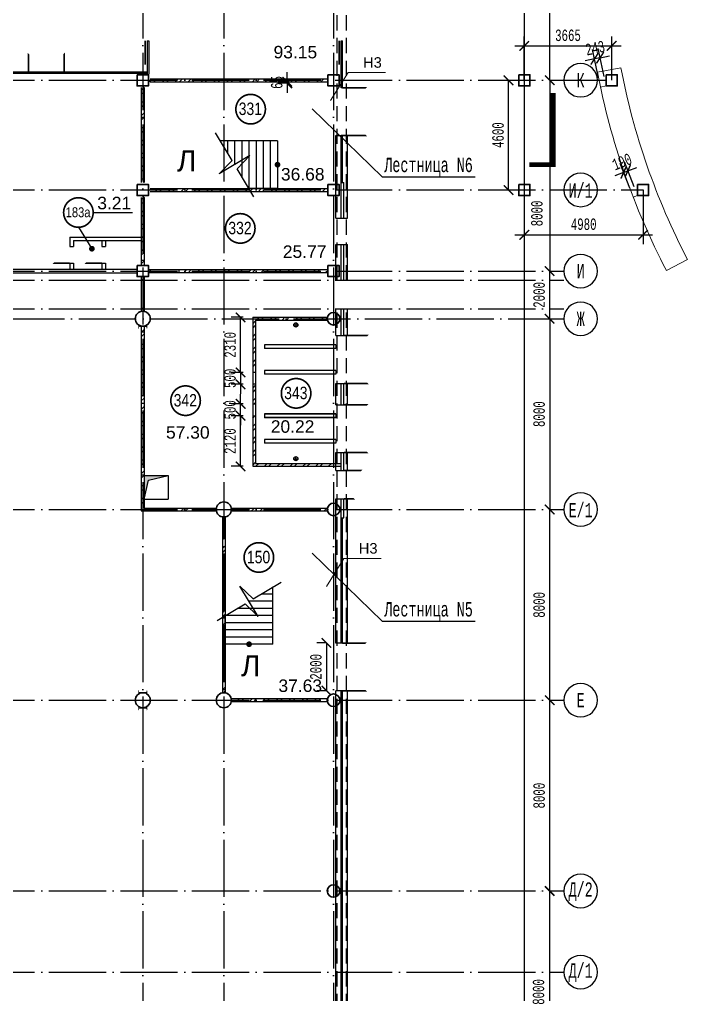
# Model space of a CAD drawing. Extents: x -4497 to 351150, y -50 to 322254.
# Drawn here: x 249601 to 277613, y 161747 to 202636 of the extents above; entities that cross this region are included whole.
import ezdxf
from ezdxf.enums import TextEntityAlignment as Align

# ---------------------------------------------------------------- set-up
doc = ezdxf.new("R2010")
doc.units = 0
doc.header["$LTSCALE"] = 100
doc.header["$PDMODE"] = 3
doc.linetypes.add('ACAD_ISO04W100', pattern=[30, 24, -3, 0, -3])
doc.linetypes.add('DASHED2', pattern=[9.525, 6.35, -3.175])
doc.layers.get('0').update_dxf_attribs({"linetype": 'CONTINUOUS'})
doc.layers.get('Defpoints').update_dxf_attribs({"linetype": 'CONTINUOUS'})
for name, color, linetype in [('axis', 40, 'CONTINUOUS'), ('brick', 12, 'CONTINUOUS'), ('COLON', 5, 'CONTINUOUS'), ('DIM', 130, 'CONTINUOUS'), ('DOORS', 8, 'CONTINUOUS'), ('DRAW', 255, 'CONTINUOUS'), ('EEE', 7, 'CONTINUOUS'), ('GKL', 5, 'CONTINUOUS'), ('Glass', 4, 'CONTINUOUS'), ('S', 2, 'CONTINUOUS'), ('SENDVICH', 2, 'CONTINUOUS'), ('TEXT', 2, 'CONTINUOUS'), ('WALL', 7, 'CONTINUOUS')]:
    doc.layers.add(name, color=color, linetype=linetype)
doc.layers.add('facade', color=250, linetype='CONTINUOUS', lineweight=0)
doc.layers.add('MONOLIT', color=7, linetype='CONTINUOUS', true_color=0x691639)
doc.styles.add('ARIEL-17.5', font='arial.ttf', dxfattribs={"height": 15})
doc.styles.add('MONOTXT1', font='monotxt1', dxfattribs={"width": 0.65, "height": 300})
doc.styles.add('ST_1', font='monotxt.shx', dxfattribs={"width": 0.65, "height": 600})
doc.styles.add('ST_2', font='monotxt.shx', dxfattribs={"width": 0.65, "height": 480})
doc.dimstyles.new('STY_DIM1', dxfattribs={"dimscale": 200, "dimtxt": 2.25, "dimasz": 2, "dimexe": 2, "dimexo": 2, "dimgap": 1, "dimtad": 1, "dimdec": 0, "dimzin": 0, "dimdsep": 46, "dimtxsty": 'ST_2', "dimblk1": 'ARCHTICK', "dimblk2": 'ARCHTICK', "dimsah": 1, "dimcen": 3, "dimclrd": 174, "dimclre": 174, "dimclrt": 174, "dimadec": 0, "dimazin": 0, "dimtfac": 1, "dimtdec": 0, "dimtix": 1, "dimtmove": 2, "dimatfit": 3, "dimldrblk": 'ARCHTICK', "dimfxl": 1, "dimtolj": 1, "dimtzin": 0, "dimarcsym": 0})
pattern_1 = [(45, (-3600, 82000), (-269.4077, 269.4077), []), (45, (-3420.4, 82000), (-269.4077, 269.4077), [])]

# ---------------------------------------------------------------- blocks, each defined once
blk = doc.blocks.new('A$C7B900E4F')
at = {"layer": 'COLON', "const_width": 20, "flags": 128}
for points in [[(248, -165), (248, -310)], [(252, -165), (248, -165)], [(248, -310), (252, -310)], [(258, -171), (263, -221)], [(258, -305), (263, -254)], [(580, -234), (276, -234)], [(580, -241), (276, -241)], [(599, -171), (594, -221)], [(599, -305), (594, -254)], [(605, -165), (608, -165)], [(608, -310), (605, -310)], [(608, -165), (608, -310)]]:
    blk.add_lwpolyline(points, dxfattribs=at)
for points in [[(258, -171, 0.388879), (252, -165)], [(252, -310, 0.388879), (258, -305)], [(263, -221, 0.388879), (276, -234)], [(276, -241, 0.388879), (263, -254)], [(594, -221, -0.388879), (580, -234)], [(580, -241, -0.388879), (594, -254)], [(599, -171, -0.388879), (605, -165)], [(605, -310, -0.388879), (599, -305)]]:
    blk.add_lwpolyline(points, format="xyb", dxfattribs=at)
blk = doc.blocks.new('_ARCHTICK')
at = {"color": 0, "linetype": 'ByBlock', "const_width": 0.15}
blk.add_lwpolyline([(-0.5, -0.5), (0.5, 0.5)], dxfattribs=at)
blk = doc.blocks.new('*D92')
at = {"layer": 'axis', "color": 174, "lineweight": -2}
for p, q in [((271433, 174087), (271433, 174087)), ((271833, 166087), (271833, 174087))]:
    blk.add_line(p, q, dxfattribs=at)
at = {"layer": 'Defpoints', "color": 0}
for p in [(271833, 174087), (271833, 174087), (271833, 166087)]:
    blk.add_point(p, dxfattribs=at)
at = {"layer": 'axis', "color": 174, "lineweight": -2, "xscale": 400, "yscale": 400, "zscale": 400}
for p, rotation in [((271833, 174087), 90), ((271833, 166087), 270)]:
    blk.add_blockref('_ARCHTICK', p, dxfattribs=dict(at, rotation=rotation))
at = {"layer": 'axis', "color": 174, "insert": (271393, 170087), "char_height": 480, "attachment_point": 5, "rotation": 90, "style": 'ST_2'}
blk.add_mtext('\\A1;8000', dxfattribs=at)
blk = doc.blocks.new('*D93')
at = {"layer": 'axis', "color": 174, "lineweight": -2}
for p, q in [((271833, 174087), (271833, 182087)), ((272233, 182087), (272233, 182087)), ((272233, 174087), (272233, 174087))]:
    blk.add_line(p, q, dxfattribs=at)
at = {"layer": 'Defpoints', "color": 0}
for p in [(271833, 182087), (271833, 182087), (271833, 174087)]:
    blk.add_point(p, dxfattribs=at)
at = {"layer": 'axis', "color": 174, "lineweight": -2, "xscale": 400, "yscale": 400, "zscale": 400}
for p, rotation in [((271833, 182087), 90), ((271833, 174087), 270)]:
    blk.add_blockref('_ARCHTICK', p, dxfattribs=dict(at, rotation=rotation))
at = {"layer": 'axis', "color": 174, "insert": (271393, 178087), "char_height": 480, "attachment_point": 5, "rotation": 90, "style": 'ST_2'}
blk.add_mtext('\\A1;8000', dxfattribs=at)
blk = doc.blocks.new('*D94')
at = {"layer": 'axis', "color": 174, "lineweight": -2}
blk.add_line((270110, 195487), (270110, 200087), dxfattribs=at)
at = {"layer": 'Defpoints', "color": 0}
for p in [(270110, 200087), (270110, 200087), (270110, 195487)]:
    blk.add_point(p, dxfattribs=at)
at = {"layer": 'axis', "color": 174, "lineweight": -2, "xscale": 400, "yscale": 400, "zscale": 400}
for p, rotation in [((270110, 200087), 90), ((270110, 195487), 270)]:
    blk.add_blockref('_ARCHTICK', p, dxfattribs=dict(at, rotation=rotation))
at = {"layer": 'axis', "color": 174, "insert": (269670, 197787), "char_height": 480, "attachment_point": 5, "rotation": 90, "style": 'ST_2'}
blk.add_mtext('\\A1;4600', dxfattribs=at)
blk = doc.blocks.new('*D95')
at = {"layer": 'axis', "color": 174, "lineweight": -2}
blk.add_line((271833, 200087), (271833, 212087), dxfattribs=at)
at = {"layer": 'Defpoints', "color": 0}
for p in [(271833, 212087), (271833, 212087), (271833, 200087)]:
    blk.add_point(p, dxfattribs=at)
at = {"layer": 'axis', "color": 174, "lineweight": -2, "xscale": 400, "yscale": 400, "zscale": 400}
for p, rotation in [((271833, 212087), 90), ((271833, 200087), 270)]:
    blk.add_blockref('_ARCHTICK', p, dxfattribs=dict(at, rotation=rotation))
at = {"layer": 'axis', "color": 174, "insert": (271393, 206087), "char_height": 480, "attachment_point": 5, "rotation": 90, "style": 'ST_2'}
blk.add_mtext('\\A1;12000', dxfattribs=at)
blk = doc.blocks.new('*D103')
at = {"layer": 'axis', "color": 174, "lineweight": -2}
blk.add_line((271833, 190087), (271833, 192087), dxfattribs=at)
at = {"layer": 'Defpoints', "color": 0}
for p in [(271833, 192087), (271833, 192087), (271833, 190087)]:
    blk.add_point(p, dxfattribs=at)
at = {"layer": 'axis', "color": 174, "lineweight": -2, "xscale": 400, "yscale": 400, "zscale": 400}
for p, rotation in [((271833, 192087), 90), ((271833, 190087), 270)]:
    blk.add_blockref('_ARCHTICK', p, dxfattribs=dict(at, rotation=rotation))
at = {"layer": 'axis', "color": 174, "insert": (271393, 191087), "char_height": 480, "attachment_point": 5, "rotation": 90, "style": 'ST_2'}
blk.add_mtext('\\A1;2000', dxfattribs=at)
blk = doc.blocks.new('*D109')
at = {"layer": 'axis', "color": 174, "lineweight": -2}
for p, q in [((271433, 166087), (271433, 166087)), ((271833, 158087), (271833, 166087))]:
    blk.add_line(p, q, dxfattribs=at)
at = {"layer": 'Defpoints', "color": 0}
for p in [(271833, 166087), (271833, 166087), (271833, 158087)]:
    blk.add_point(p, dxfattribs=at)
at = {"layer": 'axis', "color": 174, "lineweight": -2, "xscale": 400, "yscale": 400, "zscale": 400}
for p, rotation in [((271833, 166087), 90), ((271833, 158087), 270)]:
    blk.add_blockref('_ARCHTICK', p, dxfattribs=dict(at, rotation=rotation))
at = {"layer": 'axis', "color": 174, "insert": (271368, 161853), "char_height": 480, "attachment_point": 5, "rotation": 90, "style": 'ST_2'}
blk.add_mtext('\\A1;8000', dxfattribs=at)
blk = doc.blocks.new('*D110')
at = {"layer": 'axis', "color": 174, "lineweight": -2}
blk.add_line((271833, 190087), (271833, 182087), dxfattribs=at)
at = {"layer": 'Defpoints', "color": 0}
for p in [(271833, 190087), (271833, 182087), (271833, 182087)]:
    blk.add_point(p, dxfattribs=at)
at = {"layer": 'axis', "color": 174, "lineweight": -2, "xscale": 400, "yscale": 400, "zscale": 400}
for p, rotation in [((271833, 190087), 90), ((271833, 182087), 270)]:
    blk.add_blockref('_ARCHTICK', p, dxfattribs=dict(at, rotation=rotation))
at = {"layer": 'axis', "color": 174, "insert": (271393, 186087), "char_height": 480, "attachment_point": 5, "rotation": 90, "style": 'ST_2'}
blk.add_mtext('\\A1;8000', dxfattribs=at)
blk = doc.blocks.new('*D111')
at = {"layer": 'axis', "color": 174, "lineweight": -2}
blk.add_line((271833, 200087), (271833, 192087), dxfattribs=at)
at = {"layer": 'Defpoints', "color": 0}
for p in [(271833, 200087), (271833, 192087), (271833, 192087)]:
    blk.add_point(p, dxfattribs=at)
at = {"layer": 'axis', "color": 174, "lineweight": -2, "xscale": 400, "yscale": 400, "zscale": 400}
for p, rotation in [((271833, 200087), 90), ((271833, 192087), 270)]:
    blk.add_blockref('_ARCHTICK', p, dxfattribs=dict(at, rotation=rotation))
at = {"layer": 'axis', "color": 174, "insert": (271300, 194503), "char_height": 480, "attachment_point": 5, "rotation": 90, "style": 'ST_2'}
blk.add_mtext('\\A1;8000', dxfattribs=at)
blk = doc.blocks.new('A$C584E3954')
at = {"layer": 'Glass', "linetype": 'Continuous'}
for p, q in [((-885, -1234), (-885, -1174)), ((615, -1234), (615, -1174))]:
    blk.add_line(p, q, dxfattribs=at)
blk.add_lwpolyline([(615, -1234, 70, 70, 0), (615, -1984, 0, 0, 0), (-135, -1234, 0, 0, 0), (-885, -1984, 70, 70, 0), (-885, -1234, 70, 70, 0)], format="xyseb", dxfattribs=at)
blk = doc.blocks.new('*D294')
at = {"layer": 'Defpoints', "color": 0}
for p in [(260830, 200027), (260904, 200027), (260904, 199962)]:
    blk.add_point(p, dxfattribs=at)
at = {"layer": 'WALL', "color": 174, "lineweight": -2}
for p, q in [((260830, 200027), (260830, 200427)), ((260904, 200027), (260430, 200027)), ((260904, 199962), (260430, 199962)), ((260830, 199962), (260830, 200027)), ((260830, 199962), (260830, 199562))]:
    blk.add_line(p, q, dxfattribs=at)
at = {"layer": 'WALL', "color": 174, "lineweight": -2, "xscale": 400, "yscale": 400, "zscale": 400}
for p, rotation in [((260830, 200027), 270), ((260830, 199962), 90)]:
    blk.add_blockref('_ARCHTICK', p, dxfattribs=dict(at, rotation=rotation))
at = {"layer": 'WALL', "color": 174, "insert": (260390, 199995), "char_height": 480, "attachment_point": 5, "rotation": 90, "style": 'ST_2'}
blk.add_mtext('\\A1;65', dxfattribs=at)
blk = doc.blocks.new('*D311')
at = {"layer": 'axis', "color": 174, "lineweight": -2}
for p, q in [((270769, 200087), (270769, 201930)), ((274434, 200087), (274434, 201930)), ((270369, 201530), (274834, 201530))]:
    blk.add_line(p, q, dxfattribs=at)
at = {"layer": 'Defpoints', "color": 0}
for p in [(274434, 201530), (270769, 200087), (274434, 200087)]:
    blk.add_point(p, dxfattribs=at)
at = {"layer": 'axis', "color": 174, "lineweight": -2, "xscale": 400, "yscale": 400, "zscale": 400, "rotation": 180}
blk.add_blockref('_ARCHTICK', (270769, 201530), dxfattribs=at)
at = {"layer": 'axis', "color": 174, "lineweight": -2, "xscale": 400, "yscale": 400, "zscale": 400}
blk.add_blockref('_ARCHTICK', (274434, 201530), dxfattribs=at)
at = {"layer": 'axis', "color": 174, "insert": (272602, 201970), "char_height": 480, "attachment_point": 5, "style": 'ST_2'}
blk.add_mtext('\\A1;3665', dxfattribs=at)
blk = doc.blocks.new('*D312')
at = {"layer": 'axis', "color": 174, "lineweight": -2}
for p, q in [((270769, 195487), (270769, 193208)), ((275749, 195487), (275749, 193208)), ((270369, 193608), (276149, 193608))]:
    blk.add_line(p, q, dxfattribs=at)
at = {"layer": 'Defpoints', "color": 0}
for p in [(270769, 195487), (275749, 195487), (275749, 193608)]:
    blk.add_point(p, dxfattribs=at)
at = {"layer": 'axis', "color": 174, "lineweight": -2, "xscale": 400, "yscale": 400, "zscale": 400, "rotation": 180}
blk.add_blockref('_ARCHTICK', (270769, 193608), dxfattribs=at)
at = {"layer": 'axis', "color": 174, "lineweight": -2, "xscale": 400, "yscale": 400, "zscale": 400}
blk.add_blockref('_ARCHTICK', (275749, 193608), dxfattribs=at)
at = {"layer": 'axis', "color": 174, "insert": (273259, 194048), "char_height": 480, "attachment_point": 5, "style": 'ST_2'}
blk.add_mtext('\\A1;4980', dxfattribs=at)
blk = doc.blocks.new('psw1')
at = {"color": 7, "linetype": 'Continuous'}
blk.add_circle((-347, 1), 350, dxfattribs=at)
at = {"color": 7, "linetype": 'Continuous', "style": 'MONOTXT1', "width": 0.65}
blk.add_attdef('99', text='', height=300, dxfattribs=at).set_placement((-347, 1), align=Align.MIDDLE)
blk = doc.blocks.new('*D708')
at = {"layer": 'Defpoints', "color": 0}
for p in [(275112, 196292), (275337, 195184), (275514, 195252)]:
    blk.add_point(p, dxfattribs=at)
at = {"layer": 'facade', "color": 174, "lineweight": -2}
for p, q in [((275193, 195557), (274790, 196597)), ((274935, 196224), (275112, 196292)), ((275370, 195625), (274968, 196665)), ((275112, 196292), (275485, 196436)), ((274935, 196224), (274562, 196079))]:
    blk.add_line(p, q, dxfattribs=at)
at = {"layer": 'facade', "color": 174, "lineweight": -2, "xscale": 400, "yscale": 400, "zscale": 400}
for p, rotation in [((274935, 196224), 21.14074188234472), ((275112, 196292), 201.1407418823447)]:
    blk.add_blockref('_ARCHTICK', p, dxfattribs=dict(at, rotation=rotation))
at = {"layer": 'facade', "color": 174, "insert": (274865, 196668), "char_height": 480, "attachment_point": 5, "rotation": 21.1407, "style": 'ST_2'}
blk.add_mtext('\\A1;190', dxfattribs=at)
blk = doc.blocks.new('*D709')
at = {"layer": 'Defpoints', "color": 0}
for p in [(273711, 200982), (273962, 199802), (274199, 199852)]:
    blk.add_point(p, dxfattribs=at)
at = {"layer": 'facade', "color": 174, "lineweight": -2}
for p, q in [((273879, 200193), (273627, 201374)), ((274116, 200243), (273865, 201424)), ((273711, 200982), (273319, 200899)), ((273948, 201033), (273711, 200982)), ((273948, 201033), (274339, 201116))]:
    blk.add_line(p, q, dxfattribs=at)
at = {"layer": 'facade', "color": 174, "lineweight": -2, "xscale": 400, "yscale": 400, "zscale": 400}
for p, rotation in [((273711, 200982), 12.01975539758495), ((273948, 201033), 192.019755397585)]:
    blk.add_blockref('_ARCHTICK', p, dxfattribs=dict(at, rotation=rotation))
at = {"layer": 'facade', "color": 174, "insert": (273738, 201438), "char_height": 480, "attachment_point": 5, "rotation": 12.0198, "style": 'ST_2'}
blk.add_mtext('\\A1;243', dxfattribs=at)
blk = doc.blocks.new('*D753')
at = {"layer": 'Defpoints', "color": 0}
for p in [(258873, 190147), (259379, 190147), (259379, 187837)]:
    blk.add_point(p, dxfattribs=at)
at = {"layer": 'DIM', "color": 174, "lineweight": -2}
for p, q in [((258979, 190147), (258473, 190147)), ((258873, 187837), (258873, 190147)), ((258979, 187837), (258473, 187837))]:
    blk.add_line(p, q, dxfattribs=at)
at = {"layer": 'DIM', "color": 174, "lineweight": -2, "xscale": 400, "yscale": 400, "zscale": 400}
for p, rotation in [((258873, 190147), 90), ((258873, 187837), 270)]:
    blk.add_blockref('_ARCHTICK', p, dxfattribs=dict(at, rotation=rotation))
at = {"layer": 'DIM', "color": 174, "insert": (258433, 188992), "char_height": 480, "attachment_point": 5, "rotation": 90, "style": 'ST_2'}
blk.add_mtext('\\A1;2310', dxfattribs=at)
blk = doc.blocks.new('*D754')
at = {"layer": 'Defpoints', "color": 0}
for p in [(259379, 187837), (258873, 187337), (259379, 187337)]:
    blk.add_point(p, dxfattribs=at)
at = {"layer": 'DIM', "color": 174, "lineweight": -2}
for p, q in [((258873, 187837), (258873, 188237)), ((258979, 187837), (258473, 187837)), ((258873, 187837), (258873, 187337)), ((258979, 187337), (258473, 187337)), ((258873, 187337), (258873, 186937))]:
    blk.add_line(p, q, dxfattribs=at)
at = {"layer": 'DIM', "color": 174, "lineweight": -2, "xscale": 400, "yscale": 400, "zscale": 400}
for p, rotation in [((258873, 187837), 270), ((258873, 187337), 90)]:
    blk.add_blockref('_ARCHTICK', p, dxfattribs=dict(at, rotation=rotation))
at = {"layer": 'DIM', "color": 174, "insert": (258433, 187587), "char_height": 480, "attachment_point": 5, "rotation": 90, "style": 'ST_2'}
blk.add_mtext('\\A1;500', dxfattribs=at)
blk = doc.blocks.new('*D755')
at = {"layer": 'Defpoints', "color": 0}
for p in [(258873, 186017), (259379, 186017), (259379, 183897)]:
    blk.add_point(p, dxfattribs=at)
at = {"layer": 'DIM', "color": 174, "lineweight": -2}
for p, q in [((258979, 186017), (258473, 186017)), ((258873, 183897), (258873, 186017)), ((258979, 183897), (258473, 183897))]:
    blk.add_line(p, q, dxfattribs=at)
at = {"layer": 'DIM', "color": 174, "lineweight": -2, "xscale": 400, "yscale": 400, "zscale": 400}
for p, rotation in [((258873, 186017), 90), ((258873, 183897), 270)]:
    blk.add_blockref('_ARCHTICK', p, dxfattribs=dict(at, rotation=rotation))
at = {"layer": 'DIM', "color": 174, "insert": (258433, 184957), "char_height": 480, "attachment_point": 5, "rotation": 90, "style": 'ST_2'}
blk.add_mtext('\\A1;2120', dxfattribs=at)
blk = doc.blocks.new('*D756')
at = {"layer": 'Defpoints', "color": 0}
for p in [(258873, 186517), (259379, 186517), (259379, 186017)]:
    blk.add_point(p, dxfattribs=at)
at = {"layer": 'DIM', "color": 174, "lineweight": -2}
for p, q in [((258873, 186517), (258873, 186917)), ((258979, 186517), (258473, 186517)), ((258873, 186017), (258873, 186517)), ((258979, 186017), (258473, 186017)), ((258873, 186017), (258873, 185617))]:
    blk.add_line(p, q, dxfattribs=at)
at = {"layer": 'DIM', "color": 174, "lineweight": -2, "xscale": 400, "yscale": 400, "zscale": 400}
for p, rotation in [((258873, 186517), 270), ((258873, 186017), 90)]:
    blk.add_blockref('_ARCHTICK', p, dxfattribs=dict(at, rotation=rotation))
at = {"layer": 'DIM', "color": 174, "insert": (258433, 186267), "char_height": 480, "attachment_point": 5, "rotation": 90, "style": 'ST_2'}
blk.add_mtext('\\A1;500', dxfattribs=at)
blk = doc.blocks.new('*D761')
at = {"layer": 'Defpoints', "color": 0}
for p in [(262869, 176488), (262472, 174488), (262876, 174488)]:
    blk.add_point(p, dxfattribs=at)
at = {"layer": 'SENDVICH', "color": 174, "lineweight": -2}
for p, q in [((262469, 176488), (262072, 176488)), ((262472, 176488), (262472, 174488)), ((262476, 174488), (262072, 174488))]:
    blk.add_line(p, q, dxfattribs=at)
at = {"layer": 'SENDVICH', "color": 174, "lineweight": -2, "xscale": 400, "yscale": 400, "zscale": 400}
for p, rotation in [((262472, 176488), 90), ((262472, 174488), 270)]:
    blk.add_blockref('_ARCHTICK', p, dxfattribs=dict(at, rotation=rotation))
at = {"layer": 'SENDVICH', "color": 174, "insert": (262032, 175488), "char_height": 480, "attachment_point": 5, "rotation": 90, "style": 'ST_2', "bg_fill": 3, "box_fill_scale": 1.1, "bg_fill_color": 256, "bg_fill_true_color": 13158600, "bg_fill_transparency": 4507}
blk.add_mtext('\\A1;2000', dxfattribs=at)

msp = doc.modelspace()

# ---------------------------------------------------------------- hatches: boundary and pattern name
at = {"layer": 'brick'}
msp.add_hatch(color=256, dxfattribs=at).paths.add_polyline_path([(255829.3, 183517.2), (254829.3, 183517.2), (254829.3, 182517.2), (255007.7, 183315)])
at = {"layer": 'DRAW'}
h = msp.add_hatch(dxfattribs=at)
h.set_pattern_fill('ANSI32,_O', color=256, scale=40)
h.set_pattern_definition(pattern_1)
h.paths.add_polyline_path([(262511.2, 200147.2), (255027.4, 200147.2, -0.057161), (255034.3, 200087.2, -0.057161), (255027.4, 200027.2), (262511.2, 200027.2, -0.057161), (262504.3, 200087.2, -0.057161)])
edge = h.paths.add_edge_path()
edge.add_arc((254769.3, 195487.2), 315, 79.01942, 100.98058)
edge.add_line((254709.3, 195796.4), (254709.3, 199829.1))
edge.add_arc((254769.3, 200087.2), 265, 256.9139, 283.0861)
edge.add_line((254829.3, 199829.1), (254829.3, 195796.4))
edge = h.paths.add_edge_path()
edge.add_arc((254769.3, 195487.2), 315, 349.01942, 370.98058)
edge.add_line((255078.5, 195547.2), (259333.3, 195547.2))
edge.add_line((259333.3, 195547.2), (259405.3, 195427.2))
edge.add_line((259405.3, 195427.2), (255078.5, 195427.2))
edge = h.paths.add_edge_path()
edge.add_arc((262769.3, 195487.2), 315, 169.01942, 190.98058)
edge.add_line((262460.1, 195427.2), (259405.3, 195427.2))
edge.add_line((259405.3, 195427.2), (259333.3, 195547.2))
edge.add_line((259333.3, 195547.2), (262460.1, 195547.2))
h = msp.add_hatch(dxfattribs=at)
h.set_pattern_fill('ANSI32', color=256, scale=40, style=0)
h.set_pattern_definition([(45, (0, -125362.1), (-269.4077, 269.4077), []), (45, (179.6, -125362.1), (-269.4077, 269.4077), [])])
h.paths.add_polyline_path([(254829.3, 195229.1, -0.057161), (254769.3, 195222.2), (254769.3, 192352.2, -0.057161), (254829.3, 192345.3)])
h.paths.add_polyline_path([(254769.3, 195222.2, -0.057161), (254709.3, 195229.1), (254709.3, 192345.3, -0.057161), (254769.3, 192352.2)])
h.paths.add_polyline_path([(262504.3, 192087.2), (258169.3, 192087.2), (258169.3, 192027.2), (262511.2, 192027.2, -0.057161)])
edge = h.paths.add_edge_path()
edge.add_arc((262769.3, 192087.2), 315, 169.01942, 180)
edge.add_line((262454.3, 192087.2), (258169.3, 192087.2))
edge.add_line((258169.3, 192087.2), (258169.3, 192147.2))
edge.add_line((258169.3, 192147.2), (262460.1, 192147.2))
edge = h.paths.add_edge_path()
edge.add_line((255084.3, 192087.2), (255084.3, 192147.2))
edge.add_line((255084.3, 192147.2), (255027.4, 192147.2))
edge.add_arc((254769.3, 192087.2), 265, 0, 13.0861, ccw=False)
edge.add_line((255034.3, 192087.2), (255084.3, 192087.2))
h.paths.add_polyline_path([(256284.3, 192147.2), (256284.3, 192087.2), (258169.3, 192087.2), (258169.3, 192147.2)])
h.paths.add_polyline_path([(256284.3, 192087.2), (256284.3, 192027.2), (258169.3, 192027.2), (258169.3, 192087.2)])
edge = h.paths.add_edge_path()
edge.add_line((255084.3, 192027.2), (255084.3, 192087.2))
edge.add_line((255084.3, 192087.2), (255034.3, 192087.2))
edge.add_arc((254769.3, 192087.2), 265, -13.0861, 0, ccw=False)
edge.add_line((255027.4, 192027.2), (255084.3, 192027.2))
h = msp.add_hatch(dxfattribs=at)
h.set_pattern_fill('ANSI32', color=256, scale=40, style=0)
h.paths.add_polyline_path([(254829.3, 191852.2), (254769.3, 191852.2), (254769.3, 191731.8), (254829.3, 191731.8)])
h.paths.add_polyline_path([(254769.3, 191852.2), (254709.3, 191852.2), (254709.3, 191731.8), (254769.3, 191731.8)])
h.paths.add_polyline_path([(254829.3, 190531.8), (254769.3, 190531.8), (254769.3, 190402.2, -0.0479485), (254829.3, 190396.4)])
h = msp.add_hatch(dxfattribs=at)
h.set_pattern_fill('ANSI32', color=256, scale=40, style=0)
h.paths.add_polyline_path([(254829.3, 189748.6), (254769.3, 189748.6), (254769.3, 182087.2), (257854.3, 182087.2, -0.0479485), (257860.1, 182147.2), (254829.3, 182147.2)])
h.paths.add_polyline_path([(254769.3, 189748.6), (254709.3, 189748.6), (254709.3, 182087.2), (254769.3, 182087.2)])
h.paths.add_polyline_path([(257854.3, 182087.2), (254769.3, 182087.2), (254769.3, 182027.2), (257860.1, 182027.2, -0.0479485)])
h.paths.add_polyline_path([(262511.2, 190147.2), (259379.3, 190147.2), (259379.3, 190087.2), (262504.3, 190087.2, -0.057161)])
h.paths.add_polyline_path([(262504.3, 190087.2), (259379.3, 190087.2), (259379.3, 187837.2), (259499.3, 187837.2), (259499.3, 190027.2), (262511.2, 190027.2, -0.057161)])
h.paths.add_polyline_path([(259499.3, 187337.2), (259379.3, 187337.2), (259379.3, 186517.2), (259499.3, 186517.2)])
h.paths.add_polyline_path([(259499.3, 186017.2), (259379.3, 186017.2), (259379.3, 183897.2), (262769.3, 183897.2), (262769.3, 184017.2), (259499.3, 184017.2)])
h = msp.add_hatch(dxfattribs=at)
h.set_pattern_fill('ANSI32,_O', color=256, scale=40)
h.set_pattern_definition(pattern_1)
h.paths.add_polyline_path([(262511.2, 182147.2), (258478.5, 182147.2, -0.0479485), (258484.3, 182087.2, -0.0479485), (258478.5, 182027.2), (262511.2, 182027.2, -0.057161), (262504.3, 182087.2, -0.057161)])
h.paths.add_polyline_path([(258229.3, 181777.9, -0.096118), (258109.3, 181777.9), (258109.3, 177451.2), (258229.3, 177523.2)])
h.paths.add_polyline_path([(258229.3, 177523.2), (258109.3, 177451.2), (258109.3, 174396.4, -0.096118), (258229.3, 174396.4)])
h.paths.add_polyline_path([(262504.3, 174087.2, -0.057161), (262511.2, 174147.2), (258478.5, 174147.2, -0.0479485), (258484.3, 174087.2, -0.0479485), (258478.5, 174027.2), (262511.2, 174027.2, -0.057161)])

# ---------------------------------------------------------------- linework, layer by layer
msp.add_line((260419.3, 195547.2), (259219.3, 195547.2))
msp.add_lwpolyline([(258229.3, 176437.2), (258229.3, 177637.2)])
at = {"layer": 'axis', "linetype": 'ACAD_ISO04W100'}
for p, q in [((254769.3, 318243.4), (254769.3, 84615.2)), ((258169.3, 318243.4), (258169.3, 84615.2)), ((262769.3, 318243.4), (262769.3, 84615.2)), ((-1176.8, 200087.2), (274434.3, 200087.2)), ((-1176.8, 195487.2), (275749.3, 195487.2)), ((-1176.8, 192087.2), (272433.1, 192087.2)), ((-1176.8, 191702.2), (272433.1, 191702.2)), ((-1176.8, 190502.2), (272433.1, 190502.2)), ((183084.3, 190087.2), (272433.1, 190087.2)), ((-1176.8, 182087.2), (272433.1, 182087.2)), ((-1176.8, 174087.2), (272433.1, 174087.2)), ((-1176.8, 166087.2), (272433.1, 166087.2)), ((-1176.8, 162687.2), (272433.1, 162687.2))]:
    msp.add_line(p, q, dxfattribs=at)
at = {"layer": 'axis', "color": 255}
msp.add_line((270769.3, 318243.4), (270769.3, 84615.2), dxfattribs=at)
at = {"layer": 'brick'}
for p, q in [((255084.3, 192147.2), (255084.3, 192027.2)), ((256284.3, 192147.2), (256284.3, 192027.2)), ((254709.3, 191731.8), (254829.3, 191731.8)), ((254709.3, 190531.8), (254829.3, 190531.8)), ((259379.3, 190147.2), (262511.2, 190147.2)), ((259499.3, 190027.2), (262511.2, 190027.2)), ((261101.3, 189827.2), (261277.3, 189827.2)), ((259499.3, 187837.2), (259379.3, 187837.2)), ((259499.3, 187337.2), (259379.3, 187337.2)), ((259379.3, 186517.2), (259499.3, 186517.2)), ((259379.3, 186017.2), (259499.3, 186017.2)), ((261101.3, 184217.2), (261277.3, 184217.2)), ((254829.3, 182517.2), (255007.7, 183315)), ((255007.7, 183315), (255829.3, 183517.2))]:
    msp.add_line(p, q, dxfattribs=at)
for points in [[(255078.5, 200147.2), (262523.2, 200147.2)], [(255078.5, 200027.2), (262523.2, 200027.2)], [(254709.3, 199777.9), (254709.3, 195796.4)], [(254829.3, 199777.9), (254829.3, 195796.4)], [(255078.5, 195547.2), (262534.3, 195547.2)], [(254709.3, 195177.9), (254709.3, 192322.2)], [(254829.3, 195177.9), (254829.3, 192322.2)], [(255078.5, 195427.2), (262534.3, 195427.2)], [(254709.3, 191852.2), (254709.3, 190396.4)], [(254829.3, 191852.2), (254829.3, 190396.4)], [(255004.3, 192147.2), (262534.3, 192147.2)], [(255004.3, 192027.2), (262534.3, 192027.2)], [(259379.3, 190147.2), (259379.3, 183897.2)], [(254709.3, 189777.9), (254709.3, 182027.2)], [(254829.3, 189777.9), (254829.3, 182147.2)], [(259499.3, 190027.2), (259499.3, 184017.2)], [(261189.3, 189915.2), (261189.3, 189739.2)], [(259499.3, 184017.2), (263084.3, 184017.2)], [(261189.3, 184129.2), (261189.3, 184305.2)], [(259379.3, 183897.2), (263084.3, 183897.2)], [(254829.3, 183517.2), (255829.3, 183517.2)], [(255829.3, 183517.2), (255829.3, 182517.2)], [(254829.3, 182517.2), (255829.3, 182517.2)], [(254709.3, 182027.2), (257860.1, 182027.2)], [(254829.3, 182147.2), (257860.1, 182147.2)], [(258478.5, 182147.2), (262519.3, 182147.2)], [(258478.5, 182027.2), (262519.3, 182027.2)], [(258109.3, 181777.9), (258109.3, 174396.4)], [(258229.3, 181777.9), (258229.3, 174396.4)], [(262519.3, 174147.2), (258478.5, 174147.2)], [(262519.3, 174027.2), (258478.5, 174027.2)]]:
    msp.add_lwpolyline(points, dxfattribs=at)
for centre in [(261189.3, 189827.2), (261189.3, 184217.2)]:
    msp.add_circle(centre, 88, dxfattribs=at)
at = {"layer": 'COLON', "color": 3, "lineweight": 30, "flags": 128}
for points in [[(254534.3, 200322.2), (255004.3, 200322.2), (255004.3, 199852.2), (254534.3, 199852.2), (254534.3, 200322.2)], [(262534.3, 200322.2), (263004.3, 200322.2), (263004.3, 199852.2), (262534.3, 199852.2), (262534.3, 200322.2)], [(270534.3, 200322.2), (271004.3, 200322.2), (271004.3, 199852.2), (270534.3, 199852.2), (270534.3, 200322.2)], [(274199.3, 200322.2), (274669.3, 200322.2), (274669.3, 199852.2), (274199.3, 199852.2), (274199.3, 200322.2)], [(254534.3, 195722.2), (255004.3, 195722.2), (255004.3, 195252.2), (254534.3, 195252.2), (254534.3, 195722.2)], [(262534.3, 195722.2), (263004.3, 195722.2), (263004.3, 195252.2), (262534.3, 195252.2), (262534.3, 195722.2)], [(270534.3, 195722.2), (271004.3, 195722.2), (271004.3, 195252.2), (270534.3, 195252.2), (270534.3, 195722.2)], [(275514.3, 195722.2), (275984.3, 195722.2), (275984.3, 195252.2), (275514.3, 195252.2), (275514.3, 195722.2)], [(254534.3, 192322.2), (255004.3, 192322.2), (255004.3, 191852.2), (254534.3, 191852.2), (254534.3, 192322.2)], [(262534.3, 192322.2), (263004.3, 192322.2), (263004.3, 191852.2), (262534.3, 191852.2), (262534.3, 192322.2)]]:
    msp.add_lwpolyline(points, dxfattribs=at)
at = {"layer": 'COLON', "color": 5, "lineweight": 30}
for points in [[(254454.3, 190087.2, 1), (255084.3, 190087.2, 1)], [(254454.3, 174087.2, 1), (255084.3, 174087.2, 1)]]:
    msp.add_lwpolyline(points, format="xyb", close=True, dxfattribs=at)
at = {"layer": 'COLON', "lineweight": 30}
for points in [[(262504.3, 190087.2, 1), (263034.3, 190087.2, 1)], [(262504.3, 182087.2, 1), (263034.3, 182087.2, 1)], [(262504.3, 174087.2, 1), (263034.3, 174087.2, 1)], [(262504.3, 166087.2, 1), (263034.3, 166087.2, 1)]]:
    msp.add_lwpolyline(points, format="xyb", close=True, dxfattribs=at)
at = {"layer": 'COLON', "color": 2, "lineweight": 30}
for points in [[(257854.3, 182087.2, 1), (258484.3, 182087.2, 1)], [(257854.3, 174087.2, 1), (258484.3, 174087.2, 1)]]:
    msp.add_lwpolyline(points, format="xyb", close=True, dxfattribs=at)
at = {"layer": 'DOORS', "flags": 128}
for points in [[(251709.3, 192412.2, 70, 70, 0), (251009.3, 192412.2, 0, 0, 0), (251709.3, 193112.2, 0, 0, 0)], [(253059.3, 192412.2, 70, 70, 0), (252359.3, 192412.2, 0, 0, 0), (253059.3, 193112.2, 0, 0, 0)], [(263204.3, 187377.2, 70, 70, 0), (264204.3, 187377.2, 0, 0, 0), (263204.3, 188377.2, 0, 0, 0), (264204.3, 189377.2, 70, 70, 0), (263204.3, 189377.2, 70, 70, 0)], [(263204.3, 184477.2, 70, 70, 0), (264204.3, 184477.2, 0, 0, 0), (263204.3, 185477.2, 0, 0, 0), (264204.3, 186477.2, 70, 70, 0), (263204.3, 186477.2, 70, 70, 0)], [(263204.3, 183727.2, 70, 70, 0), (263954.3, 183727.2, 0, 0, 0), (263204.3, 182977.2, 0, 0, 0)], [(263204.3, 182527.2, 70, 70, 0), (263654.3, 182527.2, 0, 0, 0), (263204.3, 182977.2, 0, 0, 0)]]:
    msp.add_lwpolyline(points, format="xyseb", dxfattribs=at)
at = {"layer": 'EEE'}
msp.add_line((252071, 193922.5), (252637.2, 193023.2), dxfattribs=at)
at = {"layer": 'EEE', "linetype": 'Continuous', "const_width": 70}
for points in [[(258673.1, 198875.3, 1), (259912.2, 198875.3, 1)], [(258238.5, 193874.8, 1), (259477.6, 193874.8, 1)], [(255945.8, 186651.8, 1), (257185, 186651.8, 1)], [(260580.6, 186958.9, 1), (261819.8, 186958.9, 1)], [(259018.6, 180075.4, 1), (260257.8, 180075.4, 1)]]:
    msp.add_lwpolyline(points, format="xyb", close=True, dxfattribs=at)
at = {"layer": 'EEE', "linetype": 'Continuous'}
msp.add_lwpolyline([(251451.5, 194542.4, 70, 70, 1), (252690.6, 194542.4, 70, 70, 1)], format="xyseb", close=True, dxfattribs=at)
at = {"layer": 'EEE', "const_width": 120, "flags": 128}
msp.add_lwpolyline([(252577.2, 193023.2, 1), (252697.2, 193023.2, 1)], format="xyb", close=True, dxfattribs=at)
at = {"layer": 'facade'}
for p, q in [((274818.1, 200613.5), (273835.9, 200425.8)), ((274199.3, 199852.2), (273961.9, 199801.6)), ((275514.3, 195252.2), (275336.9, 195183.6))]:
    msp.add_line(p, q, dxfattribs=at)
for points in [[(273835.9, 200425.8, 0.0730126), (276725.9, 192111.6)], [(274818.1, 200613.5, 0.0730126), (277612.7, 192573.6)]]:
    msp.add_lwpolyline(points, format="xyb", dxfattribs=at)
msp.add_lwpolyline([(277612.7, 192573.6), (276725.9, 192111.6)], dxfattribs=at)
at = {"layer": 'GKL'}
for p, q in [((251709.3, 193512.2), (251709.3, 193112.2)), ((251709.3, 193112.2), (251859.3, 193112.2)), ((251859.3, 193362.2), (251859.3, 193112.2)), ((253059.3, 193362.2), (253059.3, 193112.2)), ((253059.3, 193112.2), (253209.3, 193112.2)), ((253209.3, 193362.2), (253209.3, 193112.2)), ((251709.3, 192412.2), (251859.3, 192412.2)), ((251709.3, 192412.2), (251709.3, 192162.2)), ((251859.3, 192412.2), (251859.3, 192162.2)), ((253059.3, 192412.2), (253059.3, 192162.2)), ((253059.3, 192412.2), (253209.3, 192412.2)), ((253209.3, 192412.2), (253209.3, 192162.2))]:
    msp.add_line(p, q, dxfattribs=at)
at = {"layer": 'GKL', "flags": 128}
for points in [[(251709.3, 193512.2), (254709.3, 193512.2)], [(251859.3, 193362.2), (254709.3, 193362.2)], [(247023.5, 192162.2), (254534.3, 192162.2)], [(247023.5, 192012.2), (254534.3, 192012.2)]]:
    msp.add_lwpolyline(points, dxfattribs=at)
at = {"layer": 'Glass'}
for p, q in [((254959.2, 201742.2), (254959.2, 200337.2)), ((254959.2, 201742.2), (255019.2, 201742.2)), ((255019.2, 201742.2), (255019.2, 200337.2)), ((263084.3, 201742.2), (263144.3, 201742.2)), ((263144.3, 199772.2), (263084.3, 199772.2)), ((263144.3, 197772.2), (263084.3, 197772.2)), ((263144.3, 176487.5), (263084.3, 176487.5)), ((263144.3, 174487.5), (263084.3, 174487.5))]:
    msp.add_line(p, q, dxfattribs=at)
at = {"layer": 'Glass', "linetype": 'Continuous'}
for p, q in [((238769.3, 200447.2), (254959.2, 200447.2)), ((238769.3, 200387.2), (254959.2, 200387.2))]:
    msp.add_line(p, q, dxfattribs=at)
at = {"layer": 'Glass', "const_width": 70}
for points in [[(254877.3, 201742.2), (254877.3, 200742.2)], [(263002.4, 201742.2), (263002.4, 200742.2)]]:
    msp.add_lwpolyline(points, dxfattribs=at)
at = {"layer": 'Glass', "flags": 128}
for points in [[(263084.3, 199772.2), (263084.3, 201742.2)], [(263144.3, 199772.2), (263144.3, 201742.2)], [(263084.3, 195802.2), (263084.3, 197772.2)], [(263144.3, 195802.2), (263144.3, 197772.2)], [(263084.3, 176487.5), (263084.3, 181742.2)], [(263144.3, 176487.5), (263144.3, 181742.2)], [(263084.3, 111987.2), (263084.3, 174487.5)], [(263144.3, 111987.2), (263144.3, 174487.5)]]:
    msp.add_lwpolyline(points, dxfattribs=at)
at = {"layer": 'Glass'}
for points in [[(263144.3, 197772.2, 70, 70, 0), (264144.3, 197772.2, 0, 0, 0), (263144.3, 198772.2, 0, 0, 0), (264144.3, 199772.2, 70, 70, 0), (263144.3, 199772.2, 70, 70, 0)], [(263144.3, 174487.5, 70, 70, 0), (264144.3, 174487.5, 0, 0, 0), (263144.3, 175487.5, 0, 0, 0), (264144.3, 176487.5, 70, 70, 0), (263144.3, 176487.5, 70, 70, 0)]]:
    msp.add_lwpolyline(points, format="xyseb", dxfattribs=at)
at = {"layer": 'MONOLIT', "color": 255, "linetype": 'DASHED2'}
for p, q in [((262918.8, 191702.2), (262918.8, 279547.6)), ((263318.8, 191702.2), (263318.8, 279465.4)), ((262918.8, 93507.2), (262918.8, 190502.2)), ((263318.8, 93507.2), (263318.8, 190502.2))]:
    msp.add_line(p, q, dxfattribs=at)
at = {"layer": 'MONOLIT'}
for p, q in [((262869.3, 197772.2), (263349.3, 197772.2)), ((262869.3, 194302.2), (263349.3, 194302.2)), ((262869.3, 193202.2), (263349.3, 193202.2)), ((262869.3, 191702.2), (263349.3, 191702.2)), ((262869.3, 190502.2), (263349.3, 190502.2)), ((262869.3, 189377.2), (263349.3, 189377.2)), ((262869.3, 188992.2), (259869.3, 188992.2)), ((259869.3, 188992.2), (259869.3, 188832.2)), ((262869.3, 188986.1), (259869.3, 188986.1)), ((262869.3, 188992.2), (262869.3, 188832.2)), ((262869.3, 188838.3), (259869.3, 188838.3)), ((262869.3, 188832.2), (259869.3, 188832.2)), ((262869.3, 187922.2), (259869.3, 187922.2)), ((259869.3, 187922.2), (259869.3, 187762.2)), ((262869.3, 187916.1), (259869.3, 187916.1)), ((262869.3, 187768.3), (259869.3, 187768.3)), ((262869.3, 187762.2), (259869.3, 187762.2)), ((262869.3, 187922.2), (262869.3, 187762.2)), ((262869.3, 187377.2), (263349.3, 187377.2)), ((262869.3, 186477.2), (263349.3, 186477.2)), ((262869.3, 186092.2), (259869.3, 186092.2)), ((259869.3, 186092.2), (259869.3, 185932.2)), ((262869.3, 186086.1), (259869.3, 186086.1)), ((262869.3, 186092.2), (262869.3, 185932.2)), ((262869.3, 185938.3), (259869.3, 185938.3)), ((262869.3, 185932.2), (259869.3, 185932.2)), ((262869.3, 185022.2), (259869.3, 185022.2)), ((259869.3, 185022.2), (259869.3, 184862.2)), ((262869.3, 185016.1), (259869.3, 185016.1)), ((262869.3, 184868.3), (259869.3, 184868.3)), ((262869.3, 184862.2), (259869.3, 184862.2)), ((262869.3, 185022.2), (262869.3, 184862.2)), ((262869.3, 184477.2), (263349.3, 184477.2)), ((262869.3, 183727.2), (263349.3, 183727.2)), ((262869.3, 182527.2), (263349.3, 182527.2)), ((263349.3, 176487.5), (262869.3, 176487.5)), ((263349.3, 174487.5), (262869.3, 174487.5))]:
    msp.add_line(p, q, dxfattribs=at)
for points in [[(262869.3, 194302.2), (262869.3, 197772.2)], [(263349.3, 194302.2), (263349.3, 197772.2)], [(262869.3, 191702.2), (262869.3, 193202.2)], [(263349.3, 191702.2), (263349.3, 193202.2)], [(262869.3, 189377.2), (262869.3, 190502.2)], [(263349.3, 189377.2), (263349.3, 190502.2)], [(262869.3, 186477.2), (262869.3, 187377.2)], [(263349.3, 186477.2), (263349.3, 187377.2)], [(262869.3, 183727.2), (262869.3, 184477.2)], [(263349.3, 183727.2), (263349.3, 184477.2)], [(262869.3, 176487.5), (262869.3, 182527.2)], [(263349.3, 176487.5), (263349.3, 182527.2)], [(262869.3, 111987.2), (262869.3, 174487.5)], [(263349.3, 111987.2), (263349.3, 174487.5)]]:
    msp.add_lwpolyline(points, dxfattribs=at)
at = {"layer": 'S'}
msp.add_line((252690.6, 194542.4), (254344.6, 194542.4), dxfattribs=at)
at = {"layer": 'SENDVICH'}
for p, q in [((263084.3, 194302.2), (263084.3, 195802.2)), ((263084.3, 195802.2), (263204.3, 195802.2)), ((263204.3, 194302.2), (263204.3, 195802.2)), ((263084.3, 191702.2), (263084.3, 193202.2)), ((263204.3, 191702.2), (263204.3, 193202.2)), ((263084.3, 191702.2), (263204.3, 191702.2)), ((263084.3, 189377.2), (263084.3, 190502.2)), ((263084.3, 190502.2), (263204.3, 190502.2)), ((263204.3, 189377.2), (263204.3, 190502.2)), ((263084.3, 189377.2), (263204.3, 189377.2)), ((263084.3, 186477.2), (263084.3, 187377.2)), ((263084.3, 187377.2), (263204.3, 187377.2)), ((263204.3, 186477.2), (263204.3, 187377.2)), ((263084.3, 186477.2), (263204.3, 186477.2)), ((263084.3, 183727.2), (263084.3, 184477.2)), ((263084.3, 184477.2), (263204.3, 184477.2)), ((263204.3, 183727.2), (263204.3, 184477.2)), ((263084.3, 183727.2), (263204.3, 183727.2)), ((263084.3, 181742.2), (263084.3, 182527.2)), ((263084.3, 182527.2), (263204.3, 182527.2)), ((263204.3, 181742.2), (263204.3, 182527.2)), ((263084.3, 181742.2), (263204.3, 181742.2))]:
    msp.add_line(p, q, dxfattribs=at)
at = {"layer": 'TEXT', "color": 6, "linetype": 'Continuous', "lineweight": 20}
for points in [[(262647.4, 199240.1), (263385, 200413.3), (264945, 200413.3)], [(262468.2, 178863.8), (263205.8, 180037), (264765.8, 180037)]]:
    msp.add_lwpolyline(points, dxfattribs=at)
at = {"layer": 'TEXT', "flags": 128}
for points in [[(261875.7, 198888.9), (264804.5, 196036.1), (268704.5, 196036.1)], [(261875.7, 180253.2), (264804.5, 177400.4), (268704.5, 177400.4)]]:
    msp.add_lwpolyline(points, dxfattribs=at)
at = {"layer": 'WALL'}
for p, q in [((258319.3, 197547.2), (258319.3, 197047.2)), ((258619.3, 197547.2), (258619.3, 196547.2)), ((258919.3, 197547.2), (258919.3, 196047.2)), ((259219.3, 197547.2), (259219.3, 195547.2)), ((259519.3, 197547.2), (259519.3, 195547.2)), ((259819.3, 197547.2), (259819.3, 195547.2)), ((260119.3, 197547.2), (260119.3, 195547.2)), ((260419.3, 197547.2), (260419.3, 195547.2)), ((260229.3, 178537.2), (259729.3, 178537.2)), ((260229.3, 177937.2), (258729.3, 177937.2)), ((260229.3, 178237.2), (259229.3, 178237.2)), ((260229.3, 177637.2), (258229.3, 177637.2)), ((260229.3, 177337.2), (258229.3, 177337.2)), ((260229.3, 177037.2), (258229.3, 177037.2)), ((260229.3, 176737.2), (258229.3, 176737.2)), ((260229.3, 176437.2), (258229.3, 176437.2))]:
    msp.add_line(p, q, dxfattribs=at)
at = {"layer": 'WALL', "color": 7}
msp.add_line((262769.3, 173700.9), (262769.3, 173700.9), dxfattribs=at)
at = {"layer": 'WALL', "color": 255, "flags": 128}
msp.add_lwpolyline([(270979.7, 196547.2, 200, 200, 0), (271979.7, 196547.2, 200, 200, 0), (271979.7, 199547.2, 0, 0, 0)], format="xyseb", dxfattribs=at)
at = {"layer": 'WALL'}
for points in [[(259425.1, 195204.2), (258722.2, 196375.7), (259259.3, 196931.2), (257979.3, 196163.1), (258516.4, 196718.7), (257813.5, 197890.2)], [(260419.3, 197547.2), (258019.3, 197547.2)], [(257886.3, 177431.4), (259057.8, 178134.3), (259613.3, 177597.1), (258845.3, 178877.2), (259400.8, 178340.1), (260572.3, 179043)], [(260229.3, 176437.2), (260229.3, 178837.2)]]:
    msp.add_lwpolyline(points, dxfattribs=at)
for points in [[(260419.3, 196547.2, 0, 0, 0), (259860.2, 196547.2, 240, 0, 0), (258860.2, 196547.2, 0, 0, 0)], [(259229.3, 176437.2, 0, 0, 0), (259229.3, 176996.3, 240, 0, 0), (259229.3, 177996.3, 0, 0, 0)]]:
    msp.add_lwpolyline(points, format="xyseb", dxfattribs=at)
at = {"layer": 'WALL', "const_width": 120}
for points in [[(260479.3, 196547.2, -1), (260359.3, 196547.2, -1)], [(259229.3, 176377.2, -1), (259229.3, 176497.2, -1)]]:
    msp.add_lwpolyline(points, format="xyb", close=True, dxfattribs=at)

# ---------------------------------------------------------------- block references
at = {"layer": 'axis', "linetype": 'ACAD_ISO04W100'}
ref = msp.add_blockref('psw1', (272439, 200084.7), dxfattribs=dict(at, xscale=-2, yscale=2, zscale=2))
ref.add_attrib('99', 'К', dxfattribs={"layer": '0', "color": 7, "linetype": 'Continuous', "height": 600, "style": 'MONOTXT1', "width": 0.65}).set_placement((273133.1, 200087.2), align=Align.MIDDLE)
ref = msp.add_blockref('psw1', (272439, 195484.7), dxfattribs=dict(at, xscale=-2, yscale=2, zscale=2))
ref.add_attrib('99', 'И/1', dxfattribs={"layer": '0', "color": 7, "linetype": 'Continuous', "height": 600, "style": 'MONOTXT1', "width": 0.65}).set_placement((273133.1, 195487.2), align=Align.MIDDLE)
ref = msp.add_blockref('psw1', (272439, 192084.7), dxfattribs=dict(at, xscale=-2, yscale=2, zscale=2))
ref.add_attrib('99', 'И', dxfattribs={"layer": '0', "color": 7, "linetype": 'Continuous', "height": 600, "style": 'MONOTXT1', "width": 0.65}).set_placement((273133.1, 192087.2), align=Align.MIDDLE)
ref = msp.add_blockref('psw1', (272439, 190084.7), dxfattribs=dict(at, xscale=-2, yscale=2, zscale=2))
ref.add_attrib('99', 'Ж', dxfattribs={"layer": '0', "color": 7, "linetype": 'Continuous', "height": 600, "style": 'MONOTXT1', "width": 0.65}).set_placement((273133.1, 190087.2), align=Align.MIDDLE)
ref = msp.add_blockref('psw1', (272439, 182084.7), dxfattribs=dict(at, xscale=-2, yscale=2, zscale=2))
ref.add_attrib('99', 'Е/1', dxfattribs={"layer": '0', "color": 7, "linetype": 'Continuous', "height": 600, "style": 'MONOTXT1', "width": 0.65}).set_placement((273133.1, 182087.2), align=Align.MIDDLE)
ref = msp.add_blockref('psw1', (272439, 174084.7), dxfattribs=dict(at, xscale=-2, yscale=2, zscale=2))
ref.add_attrib('99', 'Е', dxfattribs={"layer": '0', "color": 7, "linetype": 'Continuous', "height": 600, "style": 'MONOTXT1', "width": 0.65}).set_placement((273133.1, 174087.2), align=Align.MIDDLE)
ref = msp.add_blockref('psw1', (272439, 166084.7), dxfattribs=dict(at, xscale=-2, yscale=2, zscale=2))
ref.add_attrib('99', 'Д/2', dxfattribs={"layer": '0', "color": 7, "linetype": 'Continuous', "height": 600, "style": 'MONOTXT1', "width": 0.65}).set_placement((273133.1, 166087.2), align=Align.MIDDLE)
ref = msp.add_blockref('psw1', (272439, 162684.7), dxfattribs=dict(at, xscale=-2, yscale=2, zscale=2))
ref.add_attrib('99', 'Д/1', dxfattribs={"layer": '0', "color": 7, "linetype": 'Continuous', "height": 600, "style": 'MONOTXT1', "width": 0.65}).set_placement((273133.1, 162687.2), align=Align.MIDDLE)
at = {"layer": 'COLON', "lineweight": 30}
for p in [(254341, 189990), (254341, 174659.6), (254341, 173990)]:
    msp.add_blockref('A$C7B900E4F', p, dxfattribs=at)
at = {"layer": 'Glass', "rotation": 180}
msp.add_blockref('A$C584E3954', (250589.1, 199227.9), dxfattribs=at)

# ---------------------------------------------------------------- texts
at = {"layer": 'EEE', "linetype": 'Continuous', "lineweight": 20, "style": 'ARIEL-17.5', "width": 0.8}
for s, p in [('331', (259281.4, 198892)), ('332', (258846.8, 193891.5)), ('342', (256554.2, 186668.5)), ('343', (261189, 186975.6)), ('150', (259627, 180092.1))]:
    msp.add_text(s, height=523.25, dxfattribs=at).set_placement(p, align=Align.MIDDLE)
at = {"layer": 'EEE', "linetype": 'Continuous', "style": 'ARIEL-17.5', "width": 0.8}
msp.add_text('183а', height=418.6, dxfattribs=at).set_placement((252058.3, 194552.5), align=Align.MIDDLE)
at = {"layer": 'S', "linetype": 'Continuous', "lineweight": 20, "style": 'ARIEL-17.5'}
for s, p in [('93.15', (261169.1, 201006.9)), ('36.68', (261478.3, 195884.8)), ('3.21', (253573.6, 194678.6)), ('25.77', (261558.4, 192638.3)), ('20.22', (261052.1, 185304.9)), ('57.30', (256659.3, 185057.4)), ('37.63', (261373.6, 174434.4))]:
    msp.add_text(s, height=523.25, dxfattribs=at).set_placement(p, align=Align.CENTER)
at = {"layer": 'TEXT', "color": 6, "linetype": 'Continuous', "lineweight": 20, "style": 'ARIEL-17.5', "width": 0.998875}
for p in [(264314.8, 200613.3), (264135.6, 180237)]:
    msp.add_text(' Н3', height=441.49, dxfattribs=at).set_placement(p, align=Align.CENTER)
at = {"layer": 'TEXT', "color": 5, "linetype": 'Continuous', "lineweight": 20, "style": 'ARIEL-17.5', "width": 0.998875}
for p in [(256611.5, 196264.8), (259298.4, 175092.2)]:
    msp.add_text('Л', height=883, dxfattribs=at).set_placement(p, align=Align.CENTER)
at = {"layer": 'TEXT', "style": 'ST_1', "width": 0.65}
for s, p in [('Лестница N6', (266754.5, 196236.1)), ('Лестница N5', (266754.5, 177600.4))]:
    msp.add_text(s, height=600, dxfattribs=at).set_placement(p, align=Align.CENTER)

# ---------------------------------------------------------------- dimensions: what is measured, and where the dimension line sits
at = {"layer": 'axis'}
for base, p1, p2, override, picture, middle in [((271833.1, 212087.2), (271833.1, 200087.2), (271833.1, 212087.2), {"dimscale": 200, "dimtxt": 450}, '*D95', (271393.1, 206087.2)), ((270109.6, 200087.2), (270109.6, 195487.2), (270109.6, 200087.2), {"dimscale": 200, "dimtxt": 450}, '*D94', (269669.6, 197787.2)), ((271833.1, 192087.2), (271833.1, 190087.2), (271833.1, 192087.2), {"dimscale": 200, "dimtxt": 450}, '*D103', (271393.1, 191087.2)), ((271833.1, 182087.2), (271833.1, 190087.2), (271833.1, 182087.2), {"dimscale": 200, "dimtxt": 450, "dimfxl": 0.18}, '*D110', (271393.1, 186087.2)), ((271833.1, 182087.2), (271833.1, 174087.2), (271833.1, 182087.2), {"dimscale": 200, "dimtxt": 450}, '*D93', (271393.1, 178087.2)), ((271833.1, 174087.2), (271833.1, 166087.2), (271833.1, 174087.2), {"dimscale": 200, "dimtxt": 450}, '*D92', (271393.1, 170087.2))]:
    dim = msp.add_linear_dim(base=base, p1=p1, p2=p2, angle=90, dimstyle='STY_DIM1', override=override, dxfattribs=at)
    dim.commit()
    dim.dimension.update_dxf_attribs({"geometry": picture, "text_midpoint": middle})
for base, p1, p2, picture, middle in [((274434.3, 201530.1), (270769.3, 200087.2), (274434.3, 200087.2), '*D311', (272601.8, 201970.1)), ((275749.3, 193607.9), (270769.3, 195487.2), (275749.3, 195487.2), '*D312', (273259.3, 194047.9))]:
    dim = msp.add_linear_dim(base=base, p1=p1, p2=p2, dimstyle='STY_DIM1', override={"dimscale": 200, "dimtxt": 450, "dimexo": 0, "dimdle": 2, "dimadec": 2}, dxfattribs=at)
    dim.commit()
    dim.dimension.update_dxf_attribs({"geometry": picture, "text_midpoint": middle})
for base, p1, p2, picture, middle in [((271833.1, 192087.2), (271833.1, 200087.2), (271833.1, 192087.2), '*D111', (271300.1, 194502.6)), ((271833.1, 166087.2), (271833.1, 158087.2), (271833.1, 166087.2), '*D109', (271368.2, 161852.8))]:
    dim = msp.add_linear_dim(base=base, p1=p1, p2=p2, angle=90, dimstyle='STY_DIM1', override={"dimscale": 200, "dimtxt": 450, "dimfxl": 0.18}, dxfattribs=at)
    dim.commit()
    dim.dimension.update_dxf_attribs({"geometry": picture, "text_midpoint": middle, "dimtype": 160})
at = {"layer": 'DIM'}
for base, p1, p2, picture, middle in [((258872.7, 190147.2), (259379.3, 187837.2), (259379.3, 190147.2), '*D753', (258432.7, 188992.2)), ((258872.7, 187337.2), (259379.3, 187837.2), (259379.3, 187337.2), '*D754', (258432.7, 187587.2)), ((258872.7, 186517.2), (259379.3, 186017.2), (259379.3, 186517.2), '*D756', (258432.7, 186267.2)), ((258872.7, 186017.2), (259379.3, 183897.2), (259379.3, 186017.2), '*D755', (258432.7, 184957.2))]:
    dim = msp.add_linear_dim(base=base, p1=p1, p2=p2, angle=90, dimstyle='STY_DIM1', dxfattribs=at)
    dim.commit()
    dim.dimension.update_dxf_attribs({"geometry": picture, "text_midpoint": middle})
at = {"layer": 'facade'}
for p1, p2, distance, picture, middle in [((274199.3, 199852.2), (273961.9, 199801.6), -1207.2, '*D709', (273737.6, 201438)), ((275336.9, 195183.6), (275514.3, 195252.2), 1115, '*D708', (274864.8, 196668.3))]:
    dim = msp.add_aligned_dim(p1=p1, p2=p2, distance=distance, dimstyle='STY_DIM1', dxfattribs=at)
    dim.commit()
    dim.dimension.update_dxf_attribs({"geometry": picture, "text_midpoint": middle})
at = {"layer": 'WALL'}
dim = msp.add_linear_dim(base=(260830.1, 200027.2), p1=(260903.9, 199962.2), p2=(260903.9, 200027.2), angle=90, dimstyle='STY_DIM1', override={"dimscale": 200, "dimtxt": 450, "dimexo": 0, "dimdle": 2, "dimadec": 2}, dxfattribs=at)
dim.commit()
dim.dimension.update_dxf_attribs({"geometry": '*D294', "text_midpoint": (260390.1, 199994.7)})

# ---------------------------------------------------------------- next in the draw order: dimensions: what is measured, and where the dimension line sits
at = {"layer": 'SENDVICH'}
dim = msp.add_linear_dim(base=(262471.5, 174487.5), p1=(262869.3, 176487.5), p2=(262876.4, 174487.5), angle=90, dimstyle='STY_DIM1', override={"dimtfill": 1, "dimarcsym": 1}, dxfattribs=at)
dim.commit()
dim.dimension.update_dxf_attribs({"geometry": '*D761', "text_midpoint": (262031.5, 175487.5)})

doc.saveas('drawing.dxf')
